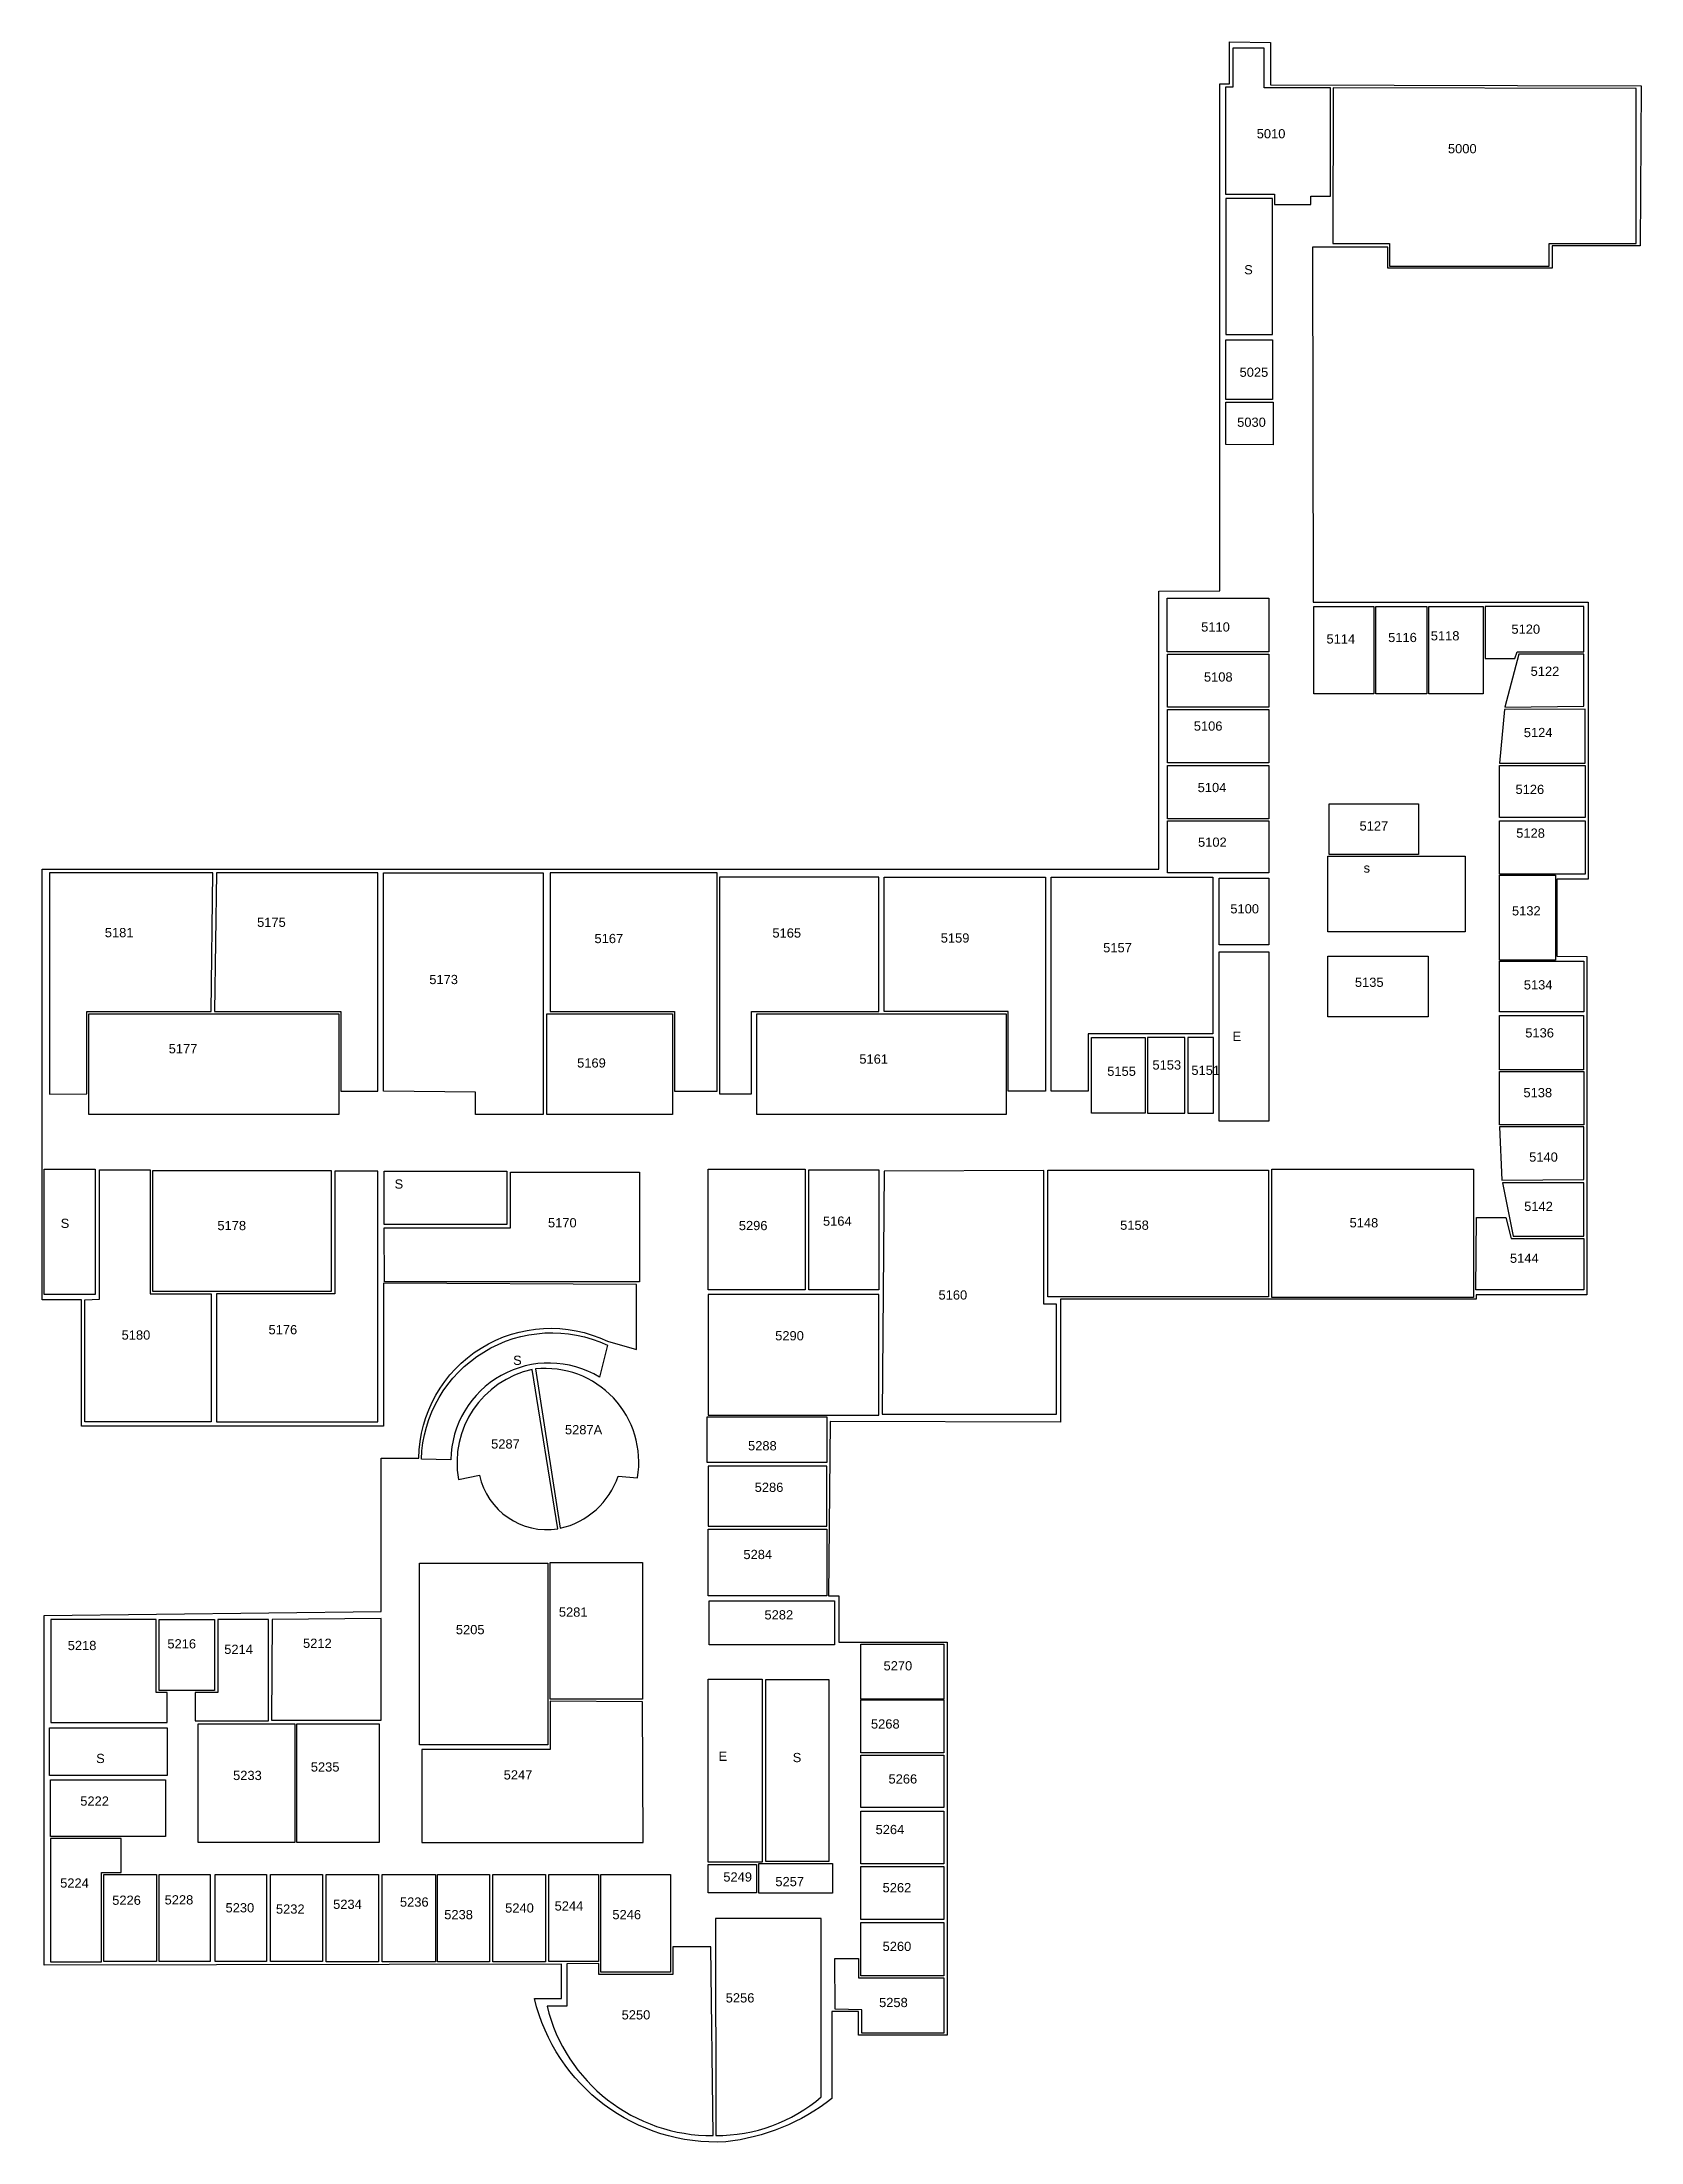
# Model space of a CAD drawing. Header units: millimetres. Extents: x 27 to 114, y 5 to 119.
import ezdxf

# ---------------------------------------------------------------- set-up
doc = ezdxf.new("R2010")
doc.units = ezdxf.units.MM
doc.layers.add('Contour', color=7, linetype='Continuous')
doc.layers.add('Room', color=7, linetype='Continuous')
doc.styles.get("Standard").update_dxf_attribs({"font": 'arial.ttf', "height": 0.5})

msp = doc.modelspace()

# ---------------------------------------------------------------- linework, layer by layer
at = {"layer": 'Contour'}
msp.add_lwpolyline([(93.46, 118.93), (93.46, 116.62), (113.53, 116.58), (113.48, 107.9), (108.72, 107.9), (108.72, 106.7), (99.81, 106.7), (99.81, 107.83), (95.73, 107.83), (95.76, 88.6), (110.67, 88.6), (110.67, 73.6), (108.97, 73.6), (108.97, 69.42), (110.6, 69.41), (110.6, 51.08), (104.6, 51.08), (104.6, 50.84), (82.08, 50.84), (82.08, 44.18), (69.6, 44.22), (69.51, 34.77), (70.07, 34.77), (70.07, 32.26), (75.93, 32.26), (75.93, 10.96), (71.13, 10.96), (71.13, 12.25), (69.69, 12.25), (69.69, 7.54, -0.140484), (63.94, 5.19, -0.361524), (53.58, 12.95), (55.05, 12.95), (55.05, 14.82), (27.02, 14.77), (27.02, 33.7), (45.27, 33.92), (45.27, 42.23), (47.31, 42.23, -0.54756), (57.54, 48.56), (59.11, 48.12), (59.11, 51.64), (45.39, 51.71), (45.39, 43.97), (29.04, 43.97), (29.04, 50.81), (26.9, 50.81), (26.9, 58.67), (26.9, 74.13), (87.4, 74.13), (87.4, 89.2), (90.72, 89.21), (90.72, 116.68), (91.23, 116.68), (91.23, 118.95), (93.46, 118.93)], format="xyb", dxfattribs=at)
at = {"layer": 'Room'}
for points in [[(91.42, 118.61), (91.42, 116.5), (91.01, 116.5), (91.01, 110.71), (93.68, 110.71), (93.68, 110.15), (95.64, 110.15), (95.64, 110.59), (96.71, 110.59), (96.71, 116.46), (93.12, 116.46), (93.12, 118.61), (91.42, 118.61)], [(96.85, 116.46), (96.83, 108.04), (99.91, 108.04), (99.91, 106.81), (108.56, 106.81), (108.56, 108.04), (113.26, 108.04), (113.26, 116.43), (96.85, 116.46)], [(105.09, 88.36), (105.09, 85.55), (106.69, 85.55), (106.82, 85.91), (110.43, 85.91), (110.43, 88.36), (105.09, 88.36)], [(106.91, 85.79), (106.16, 82.91), (110.43, 82.96), (110.43, 85.79), (106.91, 85.79)], [(106.14, 82.79), (105.87, 79.88), (110.51, 79.88), (110.51, 82.81), (106.14, 82.79)], [(27.31, 73.94), (27.31, 61.95), (29.32, 61.96), (29.32, 66.42), (36.06, 66.42), (36.16, 73.94), (27.31, 73.94)], [(36.35, 73.94), (36.25, 66.42), (43.09, 66.42), (43.09, 62.11), (45.1, 62.11), (45.1, 73.93), (36.35, 73.94)], [(54.43, 73.94), (54.43, 66.42), (61.17, 66.42), (61.17, 62.11), (63.47, 62.11), (63.47, 73.94), (54.43, 73.94)], [(63.6, 73.7), (63.6, 61.96), (65.34, 61.96), (65.34, 66.42), (72.23, 66.42), (72.23, 73.7), (63.6, 73.7)], [(72.52, 73.7), (81.27, 73.7), (81.27, 62.11), (79.25, 62.11), (79.25, 66.42), (72.52, 66.42), (72.52, 73.7)], [(81.58, 73.7), (90.33, 73.7), (90.33, 65.21), (83.57, 65.21), (83.57, 62.11), (81.58, 62.11), (81.58, 73.7)], [(105.87, 60.17), (105.99, 57.29), (110.43, 57.33), (110.43, 60.17), (105.87, 60.17)], [(30.02, 57.84), (32.76, 57.84), (32.76, 51.13), (36.06, 51.13), (36.06, 44.2), (29.22, 44.2), (29.22, 50.81), (30.02, 50.84), (30.02, 57.84)], [(36.35, 51.07), (36.35, 44.2), (45.1, 44.2), (45.1, 57.77), (42.77, 57.77), (42.77, 51.13), (36.35, 51.13), (36.35, 51.07)], [(45.46, 51.78), (45.44, 54.71), (52.28, 54.71), (52.28, 57.72), (59.26, 57.72), (59.26, 51.78), (45.46, 51.78)], [(72.52, 57.77), (72.42, 44.61), (81.87, 44.61), (81.87, 50.57), (81.17, 50.57), (81.17, 57.81), (72.52, 57.77)], [(106.02, 57.14), (106.6, 54.26), (110.43, 54.26), (110.43, 57.15), (106.02, 57.14)], [(104.61, 55.27), (106.21, 55.27), (106.5, 54.13), (110.43, 54.13), (110.43, 51.35), (104.59, 51.35), (104.61, 55.27)], [(27.38, 33.48), (27.38, 29.17), (27.38, 27.91), (33.68, 27.91), (33.68, 29.53), (33.08, 29.53), (33.08, 33.48), (27.38, 33.48)], [(36.42, 33.48), (36.42, 29.53), (35.19, 29.53), (35.19, 28), (39.16, 28), (39.16, 33.48), (36.42, 33.48)], [(39.36, 33.48), (39.33, 28.03), (45.27, 28.03), (45.27, 33.55), (39.36, 33.48)], [(54.43, 29.07), (54.43, 26.45), (47.48, 26.45), (47.48, 21.41), (59.47, 21.41), (59.43, 29.02), (54.43, 29.07)], [(30.12, 15.11), (30.12, 19.79), (31.19, 19.79), (31.19, 21.62), (27.36, 21.62), (27.36, 14.94), (30.12, 14.94), (30.12, 15.11)], [(69.85, 15.13), (71.13, 15.13), (71.13, 14.07), (75.76, 14.07), (75.76, 11.08), (71.32, 11.08), (71.32, 12.35), (69.87, 12.37), (69.85, 15.13)]]:
    msp.add_lwpolyline(points, dxfattribs=at)
for points in [[(93.56, 110.47), (91.04, 110.47), (91.04, 103.1), (93.56, 103.1)], [(91.04, 102.81), (93.56, 102.81), (93.56, 99.58), (91.04, 99.58)], [(91.04, 99.44), (93.6, 99.43), (93.6, 97.12), (91.04, 97.14)], [(87.86, 88.82), (93.36, 88.82), (93.36, 85.91), (87.86, 85.91)], [(95.81, 88.36), (99.06, 88.36), (99.06, 83.64), (95.81, 83.64)], [(99.16, 88.36), (101.92, 88.36), (101.92, 83.64), (99.16, 83.64)], [(102.04, 88.36), (104.97, 88.36), (104.97, 83.64), (102.04, 83.64)], [(87.88, 85.79), (93.36, 85.79), (93.36, 82.91), (87.88, 82.91)], [(87.88, 82.79), (93.36, 82.79), (93.36, 79.9), (87.88, 79.9)], [(87.88, 79.76), (93.36, 79.76), (93.36, 76.87), (87.88, 76.87)], [(105.87, 79.76), (110.51, 79.76), (110.51, 76.94), (105.87, 76.94)], [(96.63, 77.67), (101.48, 77.67), (101.48, 74.94), (96.63, 74.94)], [(87.88, 76.75), (93.36, 76.75), (93.36, 73.94), (87.88, 73.94)], [(105.87, 76.75), (110.51, 76.75), (110.51, 73.87), (105.87, 73.87)], [(96.56, 74.84), (104, 74.84), (104, 70.74), (96.56, 70.74)], [(45.39, 73.94), (54.05, 73.94), (54.05, 62.11), (54.05, 60.85), (50.38, 60.85), (50.38, 62.06), (45.39, 62.11)], [(90.67, 73.65), (93.36, 73.65), (93.36, 70.04), (90.67, 70.04)], [(105.87, 73.82), (108.9, 73.82), (108.9, 69.21), (105.87, 69.21)], [(90.67, 69.65), (93.36, 69.65), (93.36, 60.49), (90.67, 60.49)], [(96.56, 69.43), (101.99, 69.43), (101.99, 66.13), (96.56, 66.13)], [(105.87, 69.16), (110.43, 69.16), (110.43, 66.4), (105.87, 66.4)], [(29.44, 66.3), (42.97, 66.3), (42.97, 60.85), (29.44, 60.85)], [(54.24, 66.3), (61.05, 66.3), (61.05, 60.85), (54.24, 60.85)], [(65.63, 66.3), (79.13, 66.3), (79.13, 60.85), (65.63, 60.85)], [(105.87, 66.21), (110.42, 66.21), (110.42, 63.27), (105.87, 63.27)], [(83.76, 65.02), (86.67, 65.02), (86.67, 60.92), (83.76, 60.92)], [(86.8, 60.92), (88.82, 60.92), (88.82, 65.02), (86.8, 65.02)], [(90.36, 65.02), (88.97, 65.02), (88.97, 60.92), (90.36, 60.92)], [(105.87, 63.18), (110.43, 63.18), (110.43, 60.29), (105.87, 60.29)], [(27.02, 57.88), (29.78, 57.88), (29.78, 51.1), (27.02, 51.1)], [(32.9, 57.81), (42.56, 57.81), (42.56, 51.25), (32.9, 51.25)], [(45.44, 57.77), (52.08, 57.77), (52.08, 54.89), (45.44, 54.89)], [(62.99, 57.89), (68.25, 57.89), (68.25, 51.35), (62.99, 51.35)], [(68.44, 57.84), (72.23, 57.84), (72.23, 51.35), (68.44, 51.35)], [(81.39, 57.83), (93.34, 57.83), (93.34, 50.96), (81.39, 50.96)], [(93.53, 57.89), (104.46, 57.89), (104.46, 50.94), (93.53, 50.94)], [(62.99, 44.56), (72.23, 44.56), (72.23, 51.09), (62.99, 51.09)], [(62.94, 44.46), (69.41, 44.46), (69.41, 41.99), (62.94, 41.99)], [(69.41, 41.8), (62.99, 41.8), (62.99, 38.55), (69.41, 38.55)], [(69.41, 34.77), (62.99, 34.77), (62.99, 38.39), (69.41, 38.39)], [(47.35, 36.54), (54.31, 36.54), (54.31, 26.7), (47.35, 26.7)], [(54.43, 36.58), (59.43, 36.58), (59.43, 29.17), (54.43, 29.17)], [(63.04, 34.5), (69.83, 34.5), (69.83, 32.12), (63.04, 32.12)], [(33.25, 33.48), (36.25, 33.48), (36.25, 29.65), (33.25, 29.65)], [(71.26, 32.15), (75.76, 32.15), (75.76, 29.18), (71.26, 29.18)], [(62.99, 30.26), (65.92, 30.26), (65.92, 20.34), (62.99, 20.34)], [(66.12, 30.23), (69.53, 30.23), (69.53, 20.38), (66.12, 20.38)], [(71.26, 29.14), (75.76, 29.14), (75.76, 26.26), (71.26, 26.26)], [(27.31, 27.62), (33.68, 27.62), (33.68, 25.04), (27.31, 25.04)], [(35.36, 27.83), (40.59, 27.83), (40.59, 21.41), (35.36, 21.41)], [(40.71, 27.83), (45.17, 27.83), (45.17, 21.41), (40.71, 21.41)], [(71.26, 26.14), (75.76, 26.14), (75.76, 23.3), (71.26, 23.3)], [(27.36, 24.8), (33.59, 24.8), (33.59, 21.73), (27.36, 21.73)], [(71.26, 23.11), (75.76, 23.11), (75.76, 20.25), (71.26, 20.25)], [(30.24, 19.67), (33.1, 19.67), (33.1, 14.96), (30.24, 14.96)], [(33.25, 19.67), (36.01, 19.67), (36.01, 14.96), (33.25, 14.96)], [(36.28, 19.67), (39.06, 19.67), (39.06, 14.96), (36.28, 14.96)], [(39.28, 19.67), (42.09, 19.67), (42.09, 14.96), (39.28, 14.96)], [(42.29, 19.67), (45.12, 19.67), (45.12, 14.94), (42.29, 14.94)], [(45.32, 19.67), (48.22, 19.67), (48.22, 14.94), (45.32, 14.94)], [(48.32, 19.67), (51.14, 19.67), (51.14, 14.94), (48.32, 14.94)], [(51.33, 19.67), (54.17, 19.67), (54.17, 14.94), (51.33, 14.94)], [(54.36, 19.67), (57.05, 19.67), (57.05, 14.96), (54.36, 14.96)], [(57.17, 19.67), (60.95, 19.67), (60.95, 14.38), (57.17, 14.38)], [(65.61, 18.68), (62.99, 18.68), (62.99, 20.22), (65.61, 20.22)], [(69.73, 18.67), (65.73, 18.67), (65.73, 20.26), (69.73, 20.26)], [(71.26, 20.1), (75.76, 20.1), (75.76, 17.24), (71.26, 17.24)], [(71.26, 17.07), (75.76, 17.07), (75.76, 14.19), (71.26, 14.19)]]:
    msp.add_lwpolyline(points, close=True, dxfattribs=at)
for points in [[(57.53, 48.35), (57.1, 46.62, 0.579209), (49.05, 42.14), (47.45, 42.18, -0.538484), (57.53, 48.35)], [(53.46, 47.03, 0.402876), (49.46, 41.07), (50.6, 41.31, 0.397388), (54.85, 38.4), (53.46, 47.03)], [(53.63, 47.06), (54.97, 38.43, 0.260535), (58.12, 41.26), (59.16, 41.17, 0.496682), (53.63, 47.06)], [(63.38, 17.29), (63.4, 5.53, 0.179169), (69.12, 7.62), (69.12, 17.29), (63.38, 17.29)], [(55.33, 14.84), (55.33, 12.54), (54.26, 12.54, 0.348263), (63.26, 5.53), (63.14, 15.76), (61.07, 15.76), (61.07, 14.26), (57.06, 14.26), (57.06, 14.86), (55.33, 14.84)]]:
    msp.add_lwpolyline(points, format="xyb", dxfattribs=at)

# ---------------------------------------------------------------- texts
at = {"layer": 'Room', "char_height": 0.5, "attachment_point": 1}
for s, width, insert in [('5010', 2.0795, (92.71, 114.23)), ('5000', 3.1666, (103.07, 113.42)), ('S', 1.309, (92.03, 106.86)), ('5025', 1.2413, (91.78, 101.31)), ('5030', 1.297, (91.65, 98.6)), ('5110', 1.1775, (89.7, 87.51)), ('5114', 1.801, (96.49, 86.86)), ('5116', 1.6156, (99.83, 86.94)), ('5118', 2.9572, (102.14, 87.03)), ('5120', 2.6379, (106.51, 87.39)), ('5108', 2.2895, (89.85, 84.8)), ('5122', 1.8104, (107.55, 85.11)), ('5106', 1.4494, (89.3, 82.14)), ('5124', 1.624, (107.18, 81.79)), ('5104', 1.818, (89.51, 78.81)), ('5126', 1.7436, (106.73, 78.71)), ('5127', 1.5286, (98.28, 76.73)), ('5128', 2.0335, (106.77, 76.34)), ('5102', 1.818, (89.53, 75.85)), ('s', 2.6906, (98.5, 74.45)), ('5100', 1.3575, (91.28, 72.24)), ('5132', 1.6431, (106.54, 72.13)), ('5181', 2.5853, (30.3, 70.95)), ('5175', 1.1929, (38.55, 71.51)), ('5167', 2.496, (56.83, 70.63)), ('5165', 2.316, (66.47, 70.93)), ('5159', 2.1904, (75.59, 70.66)), ('5157', 2.7594, (84.39, 70.13)), ('5173', 1.6686, (47.88, 68.41)), ('5135', 1.7089, (98.03, 68.26)), ('5134', 1.7886, (107.18, 68.12)), ('E', 0.8484, (91.4, 65.33)), ('5136', 1.8411, (107.26, 65.52)), ('5177', 2.591, (33.76, 64.66)), ('5169', 1.0898, (55.89, 63.89)), ('5161', 2.042, (71.18, 64.1)), ('5153', 0.991, (87.06, 63.78)), ('5155', 1.3574, (84.61, 63.44)), ('5151', 1.1526, (89.17, 63.49)), ('5138', 1.4779, (107.16, 62.28)), ('5140', 1.8907, (107.47, 58.79)), ('S', 2.0362, (46, 57.33)), ('5142', 1.818, (107.2, 56.12)), ('S', 1.2847, (27.91, 55.2)), ('5178', 3.0095, (36.4, 55.08)), ('5170', 2.7089, (54.31, 55.23)), ('5296', 1.6704, (64.65, 55.08)), ('5164', 1.6777, (69.21, 55.32)), ('5158', 2.9216, (85.31, 55.1)), ('5148', 4.4488, (97.74, 55.23)), ('5144', 3.1338, (106.43, 53.31)), ('5160', 3.1599, (75.47, 51.32)), ('5180', 2.8446, (31.21, 49.15)), ('5176', 2.3911, (39.17, 49.44)), ('5290', 2.2164, (66.62, 49.11)), ('S', 0.7999, (52.42, 47.78)), ('5287', 2.0936, (51.23, 43.25)), ('5287A', 2.3241, (55.23, 44.02)), ('5288', 2.0285, (65.15, 43.15)), ('5286', 2.5811, (65.51, 40.9)), ('5284', 1.7952, (64.9, 37.26)), ('5281', 3.2818, (54.9, 34.14)), ('5205', 3.3639, (49.32, 33.19)), ('5282', 1.3575, (66.04, 33.99)), ('5218', 2.9365, (28.29, 32.33)), ('5216', 1.5128, (33.69, 32.42)), ('5214', 2.0265, (36.77, 32.12)), ('5212', 3.2035, (41.04, 32.45)), ('5270', 2.013, (72.49, 31.23)), ('5268', 2.2483, (71.81, 28.08)), ('S', 1.5514, (29.83, 26.21)), ('E', 1.6483, (63.55, 26.33)), ('S', 1.3575, (67.57, 26.26)), ('5233', 1.9672, (37.25, 25.29)), ('5235', 2.8476, (41.46, 25.75)), ('5247', 4.3484, (51.91, 25.32)), ('5266', 1.8421, (72.76, 25.1)), ('5222', 2.272, (28.97, 23.9)), ('5264', 2.329, (72.06, 22.36)), ('5224', 1.9045, (27.88, 19.46)), ('5249', 0.7975, (63.81, 19.79)), ('5257', 1.0947, (66.63, 19.54)), ('5226', 1.9205, (30.7, 18.53)), ('5228', 2.0389, (33.54, 18.55)), ('5234', 1.8988, (42.67, 18.31)), ('5236', 0.4773, (46.29, 18.43)), ('5244', 2.3846, (54.67, 18.22)), ('5262', 1.6081, (72.44, 19.21)), ('5230', 1.6873, (36.84, 18.12)), ('5232', 1.6356, (39.57, 18.05)), ('5238', 2.1089, (48.69, 17.75)), ('5240', 1.6225, (51.99, 18.11)), ('5246', 2.7435, (57.8, 17.75)), ('5260', 1.3152, (72.44, 16.03)), ('5256', 2.9521, (63.94, 13.24)), ('5258', 1.062, (72.25, 12.99)), ('5250', 1.3653, (58.3, 12.32))]:
    msp.add_mtext_dynamic_manual_height_columns(s, width=width, gutter_width=2.5, heights=[0], dxfattribs=dict(at, insert=insert))

doc.saveas('drawing.dxf')
